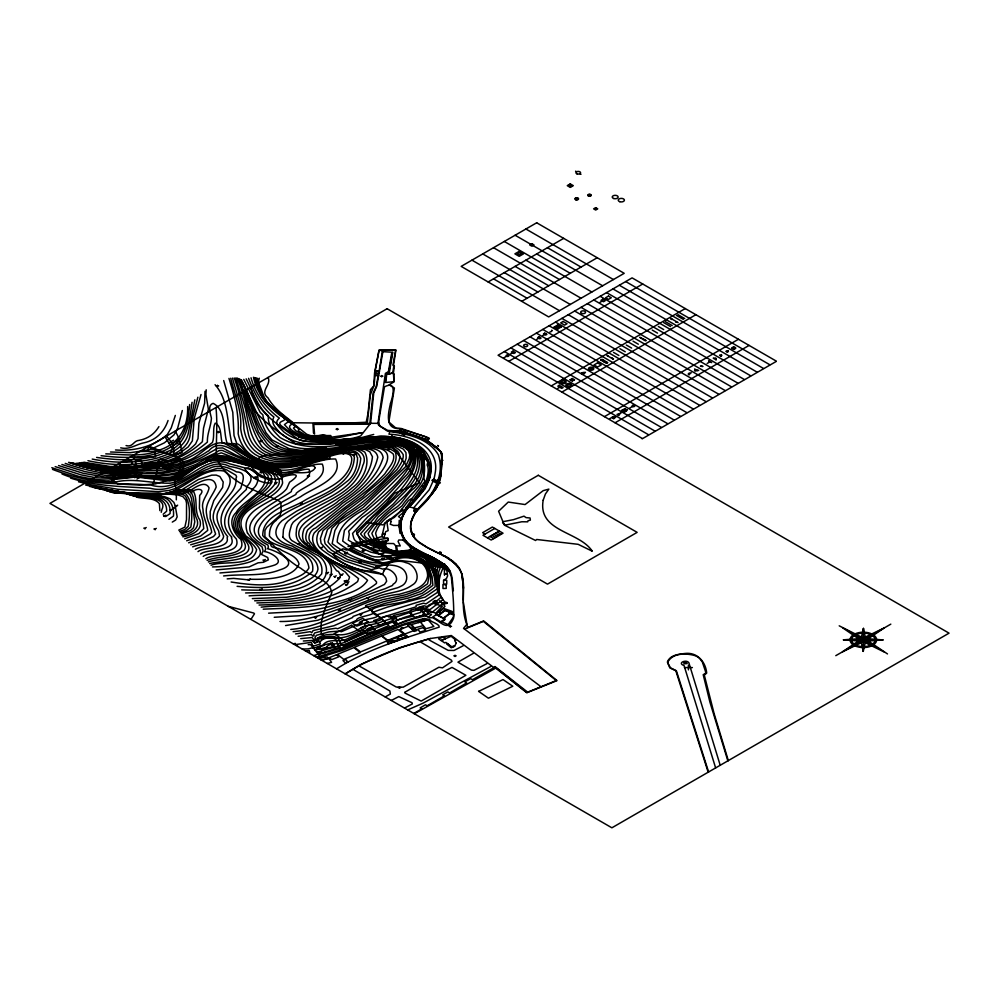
<?xml version="1.0" encoding="UTF-8"?>
<svg xmlns="http://www.w3.org/2000/svg" width="999" height="999" viewBox="0 0 999 999"><rect width="100%" height="100%" fill="white"/><g stroke="black" fill="none" stroke-linecap="round" stroke-linejoin="round"><path stroke-width="1.5" d="M410.801 528.246C409.952 520.766 413.948 513.723 418.956 508.466M463.274 601.81L467.457 627.547L483.678 620.916L557.042 680.606L526.823 692.744L495.754 668.094L414.335 713.748M862.424 647.552L863.248 651.373L863.286 647.564M863.286 646.678L863.398 633.079M863.411 632.192L863.448 628.383L864.26 632.205M176.323 499.837L176.411 491.583L174.338 479.495L183.604 467.232L183.991 463.136C176.373 451.985 159.066 453.758 148.364 446.565M443.593 580.307L443.531 584.128L446.703 584.153L446.765 580.332L443.593 580.307L446.428 578.533L447.602 575.899L446.978 571.253L444.705 566.957C433.916 563.561 425.674 553.833 414.135 552.235C406.143 549.712 398.189 554.532 390.234 551.286L386.738 548.701L385.364 544.605L386.438 543.444L393.681 543.568L395.679 545.816L396.503 552.222M463.299 600.424C463.374 588.473 465.384 573.763 456.281 564.36C447.752 555.631 435.502 552.734 425.337 546.391M441.421 464.685L441.983 454.982L441.196 452.197L438.074 448.688L426.998 440.222L429.333 438.748L429.033 437.974L401.136 428.471L396.029 428.196L388.848 421.99L394.405 388.024L389.148 384.765L393.943 381.93L393.431 373.052L394.38 366.021L393.594 364.96L395.929 349.937L379.008 350.087L374.575 372.827L373.726 385.939L370.429 389.722L367.957 413.773L366.196 422.265L342.332 423.326L293.207 422.752C284.141 415.372 274.188 408.816 267.969 397.839C259.091 391.108 271.753 385.152 268.082 377.447M441.146 469.243L442.145 454.97L441.358 452.16L431.993 444.33M440.534 476.248L441.833 454.982L441.046 452.222C432.992 443.706 422.814 437.212 411.176 434.952M440.684 476.123L441.308 469.243M189.66 404.545C188.424 417.807 186.85 432.03 177.61 442.17C156.481 460.027 126.786 458.516 101.061 455.706M187.662 406.568C188.187 426.685 179.882 442.957 160.514 449.65C143.544 457.754 123.826 454.333 105.757 453.858M182.305 410.527L177.71 427.997L176.049 431.206L173.888 434.977L164.398 442.819L151.373 449.051L143.868 450.749L130.457 452.647L110.489 451.985M385.152 382.53L386.176 373.713L388.873 372.015L392.37 352.547M250.786 387.425C255.869 411.988 279.058 425.349 297.802 439.023C304.895 442.919 313.211 440.909 320.866 441.046C334.066 439.085 348.077 440.946 360.651 435.939L370.592 423.301L373.763 392.944L376.723 386.351L382.792 352.322M424.625 484.552C426.286 481.243 430.057 470.479 427.147 464.997L427.747 462.2L423.014 454.92L416.158 451.011L417.682 449.013L422.977 452.272L420.704 453.596M428.196 464.785L429.695 465.034L428.234 465.222M444.168 564.547C432.38 554.994 407.142 551.098 401.698 532.879C393.968 504.17 437.974 493.144 429.445 463.436C415.771 423.039 365.884 441.521 335.614 445.054L341.733 445.916L366.633 441.221L392.033 446.378L419.493 482.817L394.543 493.331L386.188 503.271L356.481 531.593L362.287 545.504L393.456 560.826L394.518 559.827L436.001 564.647L450.162 571.565L448.514 569.13L446.928 569.88M157.555 467.769L136.888 469.917L130.794 466.958L118.394 468.032L116.234 469.105L113.749 481.281L117.82 484.016L139.66 485.089L155.107 483.941L169.992 479.67L175.312 476.348L178.396 472.802L181.393 466.083L179.957 460.714L176.736 459.765L167.208 461.738L161.551 459.14L159.153 459.752L158.416 461.326L159.291 466.77L157.555 467.769L156.806 473.351L152.835 484.115M612.499 417.769L613.798 417.232M206.206 389.81L205.931 394.505L208.379 409.24L203.521 428.234L202.385 441.683C170.679 472.077 120.205 471.453 79.908 462.724M369.742 424.213L373.102 393.181L376.198 386.488L378.196 375.587L375 375.636L374.088 385.439L370.354 394.805L367.345 422.802L369.742 424.213L313.748 424.4L314.56 434.028L313.474 432.929L312.949 423.626L367.345 422.802M192.07 402.297C189.198 420.704 187.974 444.443 167.283 451.648C145.454 462.025 119.93 460.664 96.591 457.417M438.074 448.688L425.012 439.26L401.473 431.88L387.25 430.956L378.658 425.249L377.959 423.339L385.414 373.364L388.399 371.703L391.758 352.772M351.373 543.893L371.391 539.984L381.88 536.488L385.152 522.614L394.405 517.345L399.65 512.075L408.516 500.437L412.287 498.139L424.837 481.406C421.266 472.639 428.109 462.649 420.929 454.97L417.632 453.459L414.073 450.174L413.748 448.426L403.808 442.232L391.546 442.095L362.325 449.338M382.392 534.577L382.704 533.116M194.842 399.825L188.174 433.816C184.678 447.714 169.793 454.158 157.055 458.079C135.876 463.461 113.586 463.261 92.208 459.078M861.425 637.062L862.349 633.104M862.562 632.205L863.448 628.383M863.248 651.373L864.135 647.552M864.347 646.653L865.259 642.682M161.251 512.275L161.875 509.627C168.806 495.666 137.962 497.864 132.892 495.891M386.438 543.444L385.864 541.083L388.249 540.447L387.924 538.324L383.891 537.949L381.88 536.488M417.545 509.115C432.754 495.979 445.217 475.474 438.374 454.87C428.846 438.461 407.355 433.753 389.772 431.643L388.973 434.178C410.439 434.99 440.384 446.59 435.114 473.326A149.5 86.314 0 0 1 433.778 479.595L429.145 489.885L413.598 507.929M197.864 397.227L192.869 416.858L190.16 433.978C189.223 449.987 170.367 456.031 157.455 460.027C134.84 466.346 110.739 465.646 87.937 460.689M383.891 537.949L385.689 531.643L388.149 530.644L386.788 521.053L390.472 518.793M201.036 394.53L194.256 418.444L192.37 440.859L188.187 446.953L177.435 454.645L160.24 461.55L135.727 466.421L110.152 466.508L83.791 462.212M394.805 551.972L394.48 553.346M175.337 415.422L171.216 427.884L167.407 434.403C153.421 446.84 133.754 451.361 115.509 449.962M440.846 476.136C437.812 497.639 410.127 506.131 410.489 528.259C411.513 540.409 424.2 545.904 433.691 550.624M410.651 523.014L414.997 512.999L424.275 502.834M622.989 411.326L625.574 409.003L621.553 410.489M624.437 412.15L627.022 409.84L623.713 409.24M438.336 483.628L436.488 487.949L427.834 499.038M168.044 420.492C164.286 431.718 156.331 439.897 144.543 442.682C136.126 444.218 129.92 450.049 120.692 447.827M424.95 484.228L413.886 499.225L411.138 500.387L402.335 513.324L398.451 516.595L401.024 518.381M582.729 373.751L581.868 374.138M163.187 514.248L166.658 511.163C167.095 492.407 141.558 497.789 129.745 494.942M373.176 612.162L387.412 607.105L425.137 597.09L437.025 588.948L437.425 587.412L435.015 576.785L431.019 565.821L421.266 552.31L422.077 555.057C412.849 549.475 402.597 555.069 392.894 553.396M531.281 244.268L530.819 245.08L532.991 245.255M569.967 184.453L569.305 185.589L572.352 185.839M316.82 652.26C325.724 649.675 333.279 647.177 343.856 644.767L388.923 625.549L387.225 624.163L404.558 617.295L420.916 612.325L420.841 609.39L425.062 608.366L429.87 609.702L443.081 599.562L439.273 594.03L438.648 572.127L440.559 566.82L437.987 562.837L431.868 559.003L415.884 552.135L407.405 550.824L399.875 551.61M250.924 619.417L254.458 613.823L253.833 613.074L228.296 606.343M158.903 426.635C154.433 434.003 148.227 438.511 139.223 440.359C133.342 440.584 133.017 447.589 126.061 445.591M404.046 431.131L405.02 431.118L404.108 431.056M431.256 495.005L436.338 487.924M259.29 378.196L258.441 381.855L264.123 397.19L268.244 403.608L306.73 434.278L310.864 435.676L330.769 435.539L331.943 439.398L333.404 440.272L363.861 438.324M400.724 510.801L401.96 509.19M438.161 480.019L439.073 480.094L438.361 479.932M409.14 506.78C396.853 517.02 398.376 538.798 412.462 546.728C423.414 553.808 436.176 558.016 446.391 566.233C453.296 572.589 452.122 582.33 453.384 590.734M409.652 506.743L425.025 488.911L429.383 479.195A145.292 83.891 0 0 0 430.681 473.114C435.801 448.251 408.091 437.2 388.074 436.7M408.816 506.655C422.065 495.404 439.098 471.653 424.063 455.382M317.183 638.211C324.75 637.137 339.51 632.467 340.422 644.18L343.082 645.804L372.14 633.066C389.785 627.559 407.255 619.742 425.487 615.834L429.607 617.807L432.38 617.657C441.171 621.64 447.864 632.667 453.583 618.169C454.183 604.782 452.572 590.696 451.361 576.96C445.317 555.244 415.534 556.131 403.496 538.811C391.521 517.819 414.398 501.148 425.724 486.488C428.971 478.184 432.13 467.432 427.122 459.253C422.902 456.593 425.674 453.958 423.139 450.537L415.122 444.88M424.125 502.797L427.972 499.088M424.1 455.007L424.625 454.095L423.064 450.674L416.983 445.891M552.122 330.706C551.048 329.046 552.772 331.793 549.925 331.993M383.891 552.459L385.514 550.886M377.297 553.084L381.893 554.507L385.989 550.549L393.294 553.496M438.773 612.337L441.171 613.286L438.336 615.509L436.163 614.173L444.98 606.356L443.356 604.195M165.697 516.558L170.055 513.623C172.003 490.259 140.759 497.402 126.698 494.055M336.563 668.855C367.894 648.888 404.071 638.324 439.198 627.135C440.072 624.562 432.917 622.427 431.006 621.028L429.632 619.517L424.388 618.468L405.144 623.538L386.7 630.132L338.449 650.611L316.371 657.192M389.897 556.93L394.193 553.596M448.851 558.204L433.479 550.761M428.346 617.02L431.518 614.61L428.946 613.636L425.487 615.834M413.761 510.252L414.685 511.313L415.646 510.901L415.334 510.189L413.811 510.214L415.384 511.126M414.073 533.953C409.016 535.039 418.281 534.515 412.624 534.927M839.21 625.824L863.361 638.024L884.227 627.934L866.558 639.884L887.487 653.933M303.321 641.008L312.637 640.434L314.772 643.006L316.995 642.307L316.271 640.534C318.968 634.253 329.658 634.278 336.064 634.49C346.029 636.188 355.344 631.468 364.523 626.061L364.897 625.686C361.738 621.016 387.462 622.539 379.732 616.932C352.722 605.307 402.872 604.857 408.516 599.962C418.706 598.613 427.622 593.169 435.114 586.8C435.776 566.683 423.726 555.819 404.52 554.645L386.513 564.447L362.55 554.87L350.711 548.788L354.47 546.178L388.249 540.447M694.505 370.492L695.566 369.53L694.63 368.931M345.154 673.813L361.488 664.11L399.75 647.677L430.232 638.536L451.311 635.526L493.481 667.295L494.98 666.57L527.322 691.87M671.241 319.043L671.927 319.043M671.927 319.393L671.266 319.405M675.873 321.728L676.56 321.728M676.535 322.078L675.923 322.09M439.423 552.322L439.423 553.234L441.246 553.009L440.209 552.135L439.473 552.297L440.996 553.234M345.379 673.95C371.316 657.055 400.824 646.753 430.482 638.498M582.405 373.688L581.73 374.088L582.529 373.626M425.149 563.136L427.772 561.6M169.018 442.844L173.514 440.247M171.266 444.13L178.759 439.81M173.514 445.429L178.009 442.844M132.455 476.423L136.95 473.826M518.931 255.12L519.767 254.957M134.703 477.722L142.195 473.389M136.95 479.021L141.446 476.423M162.837 468.032L167.333 465.434M488.136 281.955L563.661 238.361M165.085 469.318L172.577 464.997M167.333 470.616L171.828 468.032M260.539 441.433L262.225 440.459M521.715 301.348L597.24 257.742M276.423 446.665L278.109 445.691M175.999 506.131L177.685 505.157M173.164 508.329L174.85 507.355M170.33 510.239L172.015 509.265M164.136 516.133L165.822 515.159M144.543 528.483L146.229 527.509M154.62 529.345L156.306 528.371M259.977 472.177L261.326 471.403M260.652 472.564L262.899 471.266M261.326 472.952L262.675 472.177M253.746 477.722L255.095 476.935M254.42 478.109L256.668 476.81M255.095 478.496L256.443 477.722M291.958 459.852L293.306 459.065M292.632 460.239L294.88 458.941M293.306 460.626L294.655 459.852M275.437 483.416L277.123 482.442M554.233 326.998L557.729 324.987L561.213 326.998L557.729 329.021L554.233 326.998L561.213 326.998M356.968 441.308L357.717 440.884M503.583 357.954L506.53 356.256M510.414 354.046L512.574 352.809M600.087 302.272L602.247 301.036M542.644 335.602L545.829 333.753M536.838 339.298L540.022 337.45M343.044 453.658L344.73 452.684M347.29 453.096L348.976 452.122M508.703 361.376L642.732 284.003M353.958 455.007L355.644 454.033M388.087 450.025L388.836 449.587M300.562 503.983L302.247 503.009M551.248 385.939L685.277 308.566M600.799 360.002L602.01 359.29L607.792 362.625L606.568 363.336L600.799 360.002L603.458 360.139L603.646 361.626L606.306 361.775L606.555 363.336M570.129 379.77L572.315 378.509L574.487 379.77L572.315 381.031L570.129 379.77L574.487 379.77M557.879 388.324L559.74 387.25M263.636 560.476L265.322 559.502M441.546 460.502L442.295 460.077M298.102 544.118L299.787 543.144M561.888 392.083L695.903 314.71M248.389 579.832L250.075 578.858M321.054 547.914L322.739 546.94M260.502 589.747L262.188 588.773M413.811 511.126L415.447 510.252M344.655 553.221L346.004 552.447M345.329 553.608L347.577 552.31M346.004 553.995L347.352 553.221M362.05 550.536L363.399 549.75M362.724 550.924L364.972 549.625M363.399 551.311L364.747 550.536M326.885 573.326L328.571 572.352M604.432 416.645L738.448 339.273M330.644 575.124L332.33 574.15M358.404 562.037L359.752 561.263M334.565 576.76L336.251 575.786M359.078 562.425L361.326 561.126M622.14 410.152L622.277 410.914L625.574 409.003M359.752 562.812L361.101 562.037M725.898 351.398L727.06 350.736M609.69 418.718L613.236 416.67L615.834 417.02L614.198 417.632M719.967 355.457L721.49 354.583M726.573 351.798L728.408 350.749M623.588 410.976L623.713 411.738L627.022 409.84M629.607 408.141L632.554 406.443M707.105 363.474L709.715 361.963M713.661 358.404A1.498 0.874 0 0 1 715.784 358.404L715.996 358.279M341.496 574.837L343.181 573.863M689.847 373.676C689.635 376.648 685.551 372.952 691.333 372.814M727.26 352.197L728.433 351.523M618.306 415.159L620.966 413.024L617.032 414.423L618.943 415.534M720.878 355.981L721.89 355.394M338.224 578.246L339.91 577.272M615.072 422.789L749.088 345.417M381.468 558.903L382.817 558.116M382.142 559.29L384.39 557.991M344.805 581.343L346.491 580.369M382.817 559.677L384.165 558.903M347.327 582.754L349.013 581.78M375.424 567.195L376.773 566.421M402.285 551.96L403.034 551.523M376.099 567.582L378.346 566.283M346.104 585.064L347.789 584.09M376.773 567.981L378.122 567.195M315.16 617.782L316.845 616.808M349.825 600.199L351.511 599.225M338.961 610.426L340.647 609.452M439.423 553.234L440.996 552.322M642.157 438.848L776.173 361.476M367.632 598.413L369.318 597.439M494.805 528.446L482.967 535.277L491.208 540.034L503.046 533.204L492.37 527.035L482.629 532.667L485.064 534.065M487.462 537.874L499.3 531.043M360.339 614.847L362.025 613.873M359.315 622.439L360.664 621.665M359.99 622.827L362.237 621.528M360.664 623.214L362.013 622.439M413.823 713.461L421.815 708.84L420.117 707.916L425.449 704.794L427.185 705.769L444.48 695.804L442.694 694.829L447.814 691.907L449.6 692.956L466.645 682.891L464.847 681.88L470.604 678.658L472.452 679.67L495.092 667.032L526.835 692.532L556.281 680.556L483.366 621.378L464.535 629.108M835.788 655.669L884.227 627.934M884.14 627.996L890.821 624.138M391.308 700.461L398.801 696.59L412.075 702.759L412.325 703.933L404.52 708.091M385.202 696.94L390.322 694.03L389.897 690.996L353.621 669.755M694.829 370.679L696.977 369.705L698.701 370.467M473.364 653.346L457.954 662.162L471.516 670.129L474.001 670.341L486.95 663.636M490.809 666.495L423.027 703.171L407.679 709.914M406.581 443.681L407.867 442.982M463.249 645.716L453.996 650.474L448.189 650.374L428.958 639.897M376.236 551.66L379.408 550.062M206.606 461.513L178.309 476.648L168.881 478.496L130.707 476.173L116.159 477.36L105.494 477.135L82.967 473.226L58.554 465.534M442.769 555.581L445.779 556.618M695.104 370.841L697.739 370.766M207.804 461.451L198.002 466.146L179.52 479.145L169.618 481.043L135.739 476.973L108.367 480.157L95.392 479.582L79.258 476.548L51.823 467.694M168.931 519.293L173.464 516.071C174.301 508.316 171.016 498.376 162.138 497.215L123.739 493.206M172.29 522.102L175.624 520.042L177.173 516.82L175.112 505.382L173.863 502.385L169.992 498.776L164.373 496.603L145.005 493.931L120.966 492.47M313.674 655.631L340.122 647.152L338.174 645.342L335.889 639.547C330.819 636.101 323.801 638.573 318.194 639.16M349.775 548.376L353.921 546.703L382.992 541.208M312.962 648.314L323.801 645.516L323.376 644.455C329.458 637.674 339.997 643.119 347.452 638.748L366.133 630.344C367.707 626.248 381.531 626.71 385.277 622.152L380.194 617.981L416.133 606.805L416.096 605.344L423.414 603.209L426.036 603.883L439.248 594.842L437.874 591.783L436.888 577.922L435.064 569.592L435.789 566.321C428.009 556.043 413.349 552.372 400.874 552.147C391.009 552.097 381.581 548.289 373.314 543.156C371.491 538.911 363.898 538.773 364.323 533.666L374.65 522.14L378.059 516.995L393.356 503.958L399.125 497.465C410.227 486.788 424.525 471.59 417.557 454.77C412.649 442.594 398.376 438.711 386.613 436.788M209.041 460.989L217.195 457.742L222.977 457.417L266.134 469.58L267.695 471.016C273.089 472.415 276.773 477.622 275.349 483.254C265.072 500.462 219.256 514.135 245.304 538.686C271.216 561.301 220.654 560.239 209.678 563.586M367.595 634.39L371.553 632.817M390.472 521.428L391.346 521.091L390.222 524.225L393.556 525.462L398.913 525.387M366.745 606.643L332.679 621.59C319.518 626.648 307.392 630.431 293.107 631.655M369.88 609.253L370.816 609.914L353.072 616.47L352.597 617.494L333.903 625.724L313.062 630.569L311.775 632.679L310.227 631.668L295.542 633.928M347.989 546.59C360.951 542.694 374.513 539.984 387.924 538.324M700.399 365.984L701.073 365.921M178.721 530.144L184.89 527.072L186.501 519.592L186.538 503.071L185.789 499.962L182.879 496.59L177.735 494.867L160.215 493.456L114.123 492.844M181.181 534.14L190.622 530.556L193.456 527.797L194.768 521.89L191.558 498.713L190.122 494.892L187 492.02L182.268 491.658L166.271 493.931M171.366 492.17L180.906 490.01L182.592 490.334L183.466 491.758C190.297 487.637 213.823 469.555 216.196 487C212.5 496.153 204.196 503.846 206.718 514.91C207.18 520.941 211.064 526.323 211.688 532.242L210.077 534.09L202.61 538.324L188.636 542.794M179.52 531.468L184.778 529.532L188.287 526.286C189.698 516.421 190.784 504.595 185.29 496.028C180.644 491.82 173.589 495.029 168.119 493.943M181.98 535.489C189.585 534.115 199.912 529.52 197.178 519.905C192.058 510.626 196.965 498.051 189.373 490.247L181.493 489.885L167.894 493.044M180.332 532.804L186.214 530.769L190.871 527.035C192.37 516.121 192.957 501.935 185.427 493.381C161.076 493.244 136.226 495.941 111.751 492.107L109.515 491.92M182.817 536.825C191.096 535.476 203.159 530.631 199.85 519.98C193.456 511.051 198.564 498.738 192.757 490.197C178.696 487.2 165.035 496.253 150.737 495.005M184.715 538.798L198.838 533.591L203.771 528.596L202.847 520.779L199.4 508.329L199.675 495.454C207.068 487.874 194.393 487.749 191.121 493.081L189.161 490.859L183.779 490.584L165.359 493.931M211.139 460.689L219.655 458.179L225.974 458.841L263.973 469.455L271.328 475.861L272.015 481.905C263.124 500.024 217.445 514.485 243.494 538.399C264.485 560.239 218.007 557.317 208.379 561.975M357.142 441.433L364.285 439.398L382.842 436.813L402.023 438.911M186.663 540.784L200.724 535.963L207.73 530.419C206.943 523.264 203.047 516.745 202.997 509.428C200.574 500.761 207.867 495.292 209.078 487.862C204.645 479.008 192.582 489.398 187.3 492.42L185.976 490.297L183.454 489.797M197.989 551.648C203.584 546.553 230.294 549.288 227.123 537.712L227.71 536.675C212.025 517.557 227.173 502.972 240.771 488.249C242.282 482.317 247.427 472.028 236.463 471.915C228.159 467.07 217.894 463.661 208.741 468.756C189.173 475.536 172.852 494.168 150.212 488.261C123.464 486.525 96.341 486.525 70.567 478.084M200.599 554.02C206.943 548.476 237.525 552.16 231.381 537.749L231.78 537.062C214.186 519.78 233.204 501.823 246.366 489.46L246.653 486.738C259.865 473.364 239.997 468.056 229.408 466.383C220.205 461.088 208.554 465.409 200.262 470.616C185.115 478.996 169.505 490.796 150.911 485.102C121.291 482.542 90.822 486.138 62.562 474.2L62.013 474.013M203.222 556.393C210.826 550.461 241.895 555.332 236.326 538.973C225.025 527.172 225.699 512.512 239.985 502.222L251.973 490.671L252.11 489.31C259.24 484.852 260.751 472.465 251.536 469.705L229.92 463.886C207.005 454.295 190.971 479.77 170.317 483.179C152.023 483.691 133.716 477.659 115.385 482.067C93.744 482.317 72.615 477.147 52.497 469.38M195.354 549.263C203.022 544.592 222.003 546.778 223.651 536.276C220.717 527.659 213.411 518.893 219.056 509.59C223.426 498.526 237.425 491.421 235.976 478.446L236.601 476.873L235.926 475.212L226.973 470.042L223.301 468.606L217.395 468.306L202.235 472.989L175.424 488.511L169.156 490.434L158.491 491.67L118.194 489.335L92.033 485.002L78.471 481.78M169.63 492.607L177.76 490.384M406.73 509.44L401.061 510.988L382.954 524.9L366.121 522.39M428.471 561.463L431.88 560.539M190.647 544.805L204.483 540.696L213.499 536.525L215.634 534.065L210.202 518.481L210.202 511.613L213.823 500.549L222.64 487.412L223.214 481.98L219.867 476.523L216.209 475.087L211.713 475.149L198.364 479.495L179.645 491.096L177.71 490.247M423.339 625.599L414.435 627.971L411.663 624.525L428.096 619.83L433.891 626.485L425.861 628.758L420.354 622.04M192.657 546.84C201.361 543.369 213.536 543.781 219.593 535.889L218.644 530.881L214.822 524.013A46.591 26.898 0 0 1 213.798 512.712C216.383 499.537 241.608 482.767 223.938 471.053C201.398 466.745 185.764 489.473 165.359 493.693M208.454 461.026L177.697 475.387L170.205 477.135L163.486 477.497L130.27 475.736L106.743 475.624L84.828 471.565L61.901 464.473M210.876 460.651L207.205 461.488L196.778 466.521L178.921 477.897L169.243 479.77L137.3 476.685L115.31 478.496L95.954 477.772L81.119 474.887L55.195 466.608M317.832 658.041L342.694 650.324L403.459 625.149L423.351 619.43L427.085 620.129M402.922 539.984L404.008 539.697L408.916 544.805L414.822 548.913L413.923 549.388L410.327 547.09L402.922 539.984L398.813 539.997L398.077 541.458L400.287 545.929L396.566 545.854L397.689 552.547M321.528 660.177L328.259 658.416L327.21 656.93L320.567 658.216L320.879 659.802M359.94 438.012L373.713 434.44M321.653 660.252L328.621 658.466L331.618 662.362L327.247 663.473M293.294 643.868L295.329 643.406L295.879 645.366M314.86 650.262L327.21 647.115L326.923 646.415C331.918 641.995 339.847 645.391 345.654 641.758L366.945 632.492L367.357 631.468L387.1 623.851L383.716 621.078L418.519 609.565L418.469 607.367L424.026 605.794L427.959 606.793L438.274 599.675L441.171 597.202L438.573 592.907L436.85 570.854L438.174 566.57C429.558 555.132 412.862 550.699 398.876 551.785M205.844 558.778C213.099 552.834 248.701 558.154 240.759 539.298C233.192 533.091 227.535 520.254 236.201 512.45C243.044 499.637 275.225 488.873 261.975 470.904C245.404 463.274 225.687 457.854 207.243 461.226M207.105 560.364C219.031 555.881 233.341 557.767 244.068 550.312C248.589 544.605 240.722 537.562 237.45 533.354C229.508 524.625 235.527 512.3 244.031 506.468L256.418 495.005C261.663 491.608 267.432 486.963 268.681 480.556L267.982 475.624L261.813 469.33L225.225 459.552L220.092 459.065L213.249 460.377M180.669 490.334C160.127 496.84 138.324 496.503 117.545 491.233M318.793 654.27L325.524 652.772L325.249 651.56L327.797 652.035L342.07 647.789L406.581 620.317L423.301 615.084L423.226 611.413L425.774 610.951L431.793 612.612L445.005 601.922C435.801 593.955 438.074 578.146 442.932 568.381C439.685 557.042 424.113 554.083 413.748 550.686C404.995 548.726 395.754 554.52 387.45 549.288C380.631 546.016 370.342 541.146 368.094 533.503C381.468 511.488 406.643 500.624 418.756 477.397C430.881 449.275 399.625 433.154 375.936 436.8M405.631 551.523L410.851 549.8L410.327 547.09M211.014 565.222C223.813 560.164 252.834 567.719 256.618 549.587C252.535 541.533 242.208 537.599 240.06 528.071C229.608 502.122 307.23 490.959 268.294 469.705C250.299 468.381 234.041 455.182 216.084 457.005C203.084 462.637 190.509 469.355 177.085 474.138C139.96 479.158 100.799 475.836 65.247 463.399M349.45 448.801C319.255 455.319 285.876 472.415 255.394 457.604C246.141 453.071 240.072 443.618 238.162 433.678C239.285 414.435 234.615 396.528 228.958 378.396M423.501 458.791L425.586 458.404M379.245 442.432L380.02 442.295M378.359 442.794L381.094 442.295M377.297 443.194L382.367 442.27M376.223 443.581L383.641 442.245M375.149 443.981L384.915 442.207M373.713 444.443C387.475 442.02 402.472 435.452 415.247 444.792M212.462 566.92C232.155 566.483 285.851 562.574 246.041 536.188C224.837 507.155 276.473 503.646 282.592 483.066C282.005 465.659 257.605 469.405 246.428 463.711C233.391 458.179 217.32 449.9 204.82 461.613C163.287 485.464 111.975 475.412 68.581 462.35M169.043 492.794C142.495 497.952 115.597 490.909 89.523 486.426M583.691 374.138L585.451 372.327L582.829 372.49M290.771 629.445C329.608 626.161 360.814 597.951 399.6 594.218C409.802 590.921 425.474 588.686 427.634 576.011C427.547 558.416 405.207 554.083 392.27 560.601C372.352 568.443 348.164 555.531 332.143 543.631L334.94 530.457L338.973 523.563L363.374 507.23L405.519 466.783L409.215 458.678L409.79 454.97L408.479 450.686L404.32 447.24L400.437 445.654L391.795 443.768L381.818 443.344L369.618 444.155L332.754 449.575L303.396 450.711L289.161 448.688L271.978 439.897L265.996 432.742L241.458 379.832M161.064 493.556L131.681 493.568L112.063 492.519M162.75 493.743C144.006 496.353 125.05 492.844 106.394 490.984M227.185 578.883L233.641 578.384L249.213 579.932L250.612 579.27C264.847 579.57 292.782 579.145 299.038 563.948C296.965 556.181 287.587 553.533 281.306 550.049C278.821 546.99 270.03 549.038 270.804 544.03C241.059 532.842 272.327 509.752 287.662 503.758L300.687 496.69C312.063 488.299 344.855 478.509 335.627 459.028C316.958 458.091 300.362 471.128 281.381 470.154C268.294 466.533 252.697 462.562 240.272 454.982C231.281 448.563 217.844 439.41 208.579 451.111L207.967 451.136C192.245 461.913 173.726 468.918 154.483 468.693C126.548 469.78 97.69 473.339 70.842 462.762M164.136 493.906C142.358 498.114 120.779 490.746 99.213 488.561M362.075 545.541L363.062 545.417L360.539 543.106L360.539 541.845M365.172 545.179L370.991 548.239L382.992 546.64M377.859 547.377L380.607 547.015M350.299 448.726C319.493 452.51 284.815 472.452 254.895 454.295C246.191 448.414 241.671 438.286 240.659 428.059C242.008 410.564 234.678 394.842 230.744 378.234M374.225 436.988C345.192 438.873 308.629 448.576 284.128 427.809C270.779 419.592 293.669 422.24 280.682 415.834C267.632 406.268 256.843 393.431 253.459 377.235M223.601 575.948C242.532 573.676 261.963 576.935 280.17 569.767C301.698 563.286 276.636 550.649 267.607 548.751L268.394 547.077L267.919 545.004C230.906 526.798 278.709 503.983 295.941 494.443L296.166 493.294C304.645 485.651 328.621 479.17 322.302 464.123C308.304 463.411 295.841 473.189 281.618 472.465L280.756 470.641L254.258 463.049L235.814 455.02L222.615 447.914L217.807 448.176L210.552 452.235C191.259 464.585 168.656 472.352 145.504 470.254C123.664 472.415 101.349 471.903 80.207 465.546M366.246 438.037L376.086 436.763M302.26 649.05L308.254 648.9L313.486 647.489L311.401 642.369L296.691 644.392L297.752 646.44M341.396 448.813L375.212 444.23L390.234 444.692L397.852 446.391L403.421 449.175L405.969 452.597L406.168 458.191L404.795 462.325L400 469.655L368.581 499.8L363.261 504.52L340.409 520.054L331.843 528.384L327.984 542.02C339.098 556.755 359.24 561.138 376.323 565.334C386.251 565.771 395.904 558.241 405.956 562.699C415.684 564.398 422.102 579.832 412.137 585.127C402.372 592.232 389.747 592.245 378.796 596.141L317.907 620.217L285.564 625.561M263.212 609.203L263.586 609.153C301.636 607.467 345.03 607.929 376.448 583.466L376.548 581.955C365.821 568.506 344.53 569.692 330.881 559.565C321.928 554.882 307.867 544.343 314.223 532.942C336.213 511.313 363.873 496.303 384.927 473.751C388.374 467.907 395.542 461.463 393.331 454.133C376.236 438.698 343.294 452.922 322.802 450.724C302.922 453.633 279.458 461.226 262.038 446.64C248.027 426.423 247.003 400.274 237.088 378.034M261.164 607.155C283.591 604.707 306.73 607.167 328.521 600.374C340.996 594.617 360.189 592.594 367.557 580.307C351.398 565.359 323.826 563.211 311.188 543.006C306.531 538.923 309.653 529.62 315.609 528.034L346.291 503.284C371.765 487.599 421.041 438.823 353.746 448.439M219.917 572.964C238.012 571.291 255.619 570.841 272.939 565.609C286.488 561.913 271.054 552.11 264.56 551.598L265.734 549.088L265.022 545.991C225.774 524.25 272.465 504.732 291.308 491.608L291.646 489.885C296.129 483.104 313.361 479.707 308.978 469.218C299.638 468.743 291.333 475.262 281.855 474.775L280.557 472.028L275.062 469.78L251.648 463.261L222.215 450.399L219.006 450.574L214.997 453.234C193.219 463.474 170.117 475.274 144.843 472.015C122.402 473.663 99.688 471.74 78.159 465.034M351.149 448.663C320.941 449.925 287.987 470.317 258.828 453.658C249.95 448.414 245.579 438.723 243.881 428.883C243.569 411.213 236.963 395.005 232.48 378.097M163.249 493.868L148.052 494.717L127.922 493.069M259.066 605.069C293.032 603.908 329.295 603.271 357.605 581.58L358.554 578.658C344.093 566.371 324.925 559.003 310.414 545.766L309.24 543.531C304.183 541.121 305.669 534.128 307.542 530.069C317.957 520.392 331.88 513.336 342.432 503.309C359.59 491.745 377.135 478.022 383.154 457.567C381.019 445.03 363.024 448.738 353.808 448.439L359.053 448.339L365.746 449.662L369.817 451.81L372.452 456.768C370.404 476.648 355.207 490.746 338.673 500.586C330.269 510.464 281.406 524.675 305.344 544.58L329.408 560.914L336.638 570.779L338.436 571.428L340.572 575.374L339.76 578.084C317.632 601.348 284.041 599.55 254.645 600.799M340.159 449.001C358.117 450.362 391.421 435.052 403.209 454.632C403.821 460.464 399.812 464.96 397.028 469.58C381.206 485.302 365.734 501.748 346.516 513.424L327.435 529.52L324.325 539.597L325.075 543.668L331.256 550.112L347.477 559.49L374.787 567.657L385.514 564.797C391.833 565.209 398.651 565.072 403.683 569.88C408.628 575.349 407.617 583.716 400.549 586.413A18.344 10.589 0 0 1 396.953 587.949C357.842 598.251 321.765 621.99 280.007 621.49M372.103 437.262L333.029 440.409M216.146 569.917L249.051 566.957L258.067 562.824L263.386 562.287L268.356 559.877L267.67 557.492L261.513 554.445L263.087 551.098L262.138 546.965L252.285 539.21L247.49 533.066M367.982 437.787L332.692 440.197M121.89 461.838L131.668 460.939L132.517 464.448L120.442 465.821L119.468 463.249M256.893 602.959C288.661 601.885 323.164 601.96 348.676 579.832L349.563 577.022L345.367 572.077C332.767 563.973 321.416 553.184 308.079 545.541L307.292 544.055C301.036 541.52 302.085 533.678 304.208 528.633C315.572 517.17 332.105 510.077 344.58 499.313C360.127 489.198 373.751 475.536 377.797 457.167C376.011 446.853 361.65 448.638 353.871 448.426M252.335 598.601L286.551 597.24L306.156 593.943A49.838 28.771 0 0 0 320.217 586.775C330.632 582.017 335.739 568.993 326.948 560.214C318.693 548.763 293.481 548.776 296.366 531.281C296.266 524.088 301.573 519.468 307.53 516.533C322.527 507.017 338.961 499.587 352.322 487.712C362.724 480.569 371.066 463.811 364.81 452.16C347.727 441.171 322.028 455.507 303.384 456.68C292.07 458.479 280.145 460.077 269.093 456.043C259.39 452.497 251.323 445.179 248.614 434.94C244.58 415.721 240.921 396.628 234.191 377.972M359.74 438.848L332.829 440.484C328.409 435.077 312.325 440.347 304.121 436.563C301.086 435.127 283.304 428.396 291.895 424.175L268.506 404.458M298.114 636.276L311.501 634.577L312.774 636.113L314.111 635.701L313.674 634.64L314.71 632.954L327.073 629.57L335.851 628.246L337.65 628.733L356.568 620.354C355.694 616.321 376.161 615.471 373.301 611.788M335.714 449.55C312.512 448.314 278.109 465.097 261.975 440.921C249.101 422.689 247.964 398.364 237.962 378.396M337.687 449.363C355.944 450.824 379.333 440.072 395.454 452.247C400.724 470.292 372.914 485.302 362.937 496.416L344.755 509.552L318.631 531.793C315.696 538.099 315.859 545.042 322.128 549.787C335.302 559.84 356.056 571.965 372.627 570.953C377.222 572.702 383.366 573.076 385.876 578.171L386.663 581.181L384.478 584.44A6.119 3.534 0 0 1 383.279 584.964C356.056 598.751 325.412 611.213 293.968 611.813L268.606 613.174M352.847 448.514C324.45 446.478 295.155 464.697 267.582 452.922C250.799 445.579 248.901 424.625 245.529 408.966L235.814 377.909M300.711 638.636L312.075 637.512L313.773 639.56L315.547 638.998L314.972 637.587L316.346 635.352L329.021 631.88L339.011 631.093L341.408 631.73L360.552 623.214C358.666 618.131 385.639 619.018 374.787 613.324M850.049 640.334L843.443 639.822L850.062 639.348M851.623 639.235L858.503 638.736M868.193 641.008L875.074 640.521M308.179 644.68L310.689 644.63L312.113 646.59L320.404 643.905L319.83 642.494C321.978 637.462 330.532 637.487 335.652 637.662C346.016 639.073 355.681 632.767 365.334 628.209C365.809 623.651 379.458 624.787 383.454 620.454L376.685 614.897L422.802 600.636L424.113 600.961L437.337 592.482L437.849 588.236L433.279 568.331A3.771 2.185 0 0 1 433.603 567.707C429.046 556.668 413.436 554.095 402.485 552.847C387.212 551.473 369.418 545.891 360.564 533.816L376.436 515.809L396.815 496.665C409.952 485.539 427.647 462.162 410.339 446.578C400.474 439.148 387.787 435.789 375.524 436.9M305.444 650.886L309.328 650.624L309.777 653.396M400.012 438.349L382.242 436.763L367.157 438.773C344.205 442.719 319.205 445.691 295.617 443.731C275.849 429.782 251.561 415.934 244.63 390.984M249.088 595.854C271.666 594.005 297.003 597.827 316.758 584.203C330.894 578.571 328.883 559.877 315.684 554.37L291.758 540.521C287.075 536.575 290.359 529.857 291.483 524.987L293.182 522.265C314.648 502.934 354.732 496.915 362.799 465.534C368.781 453.783 355.681 445.866 345.367 450.586C322.59 455.469 300.249 465.596 276.373 464.285C266.908 462.887 257.467 460.189 249.425 454.845C244.231 452.535 241.833 445.005 236.8 443.643L234.016 435.527L232.792 412.337L223.689 380.569M334.228 449.562C313.174 449.075 285.339 458.791 268.781 441.595C252.297 425.287 251.848 398.539 239.685 379.133M333.491 449.562C313.461 449.787 288.898 455.994 272.19 441.933C254.158 426.673 253.771 399.063 240.796 379.995L240.559 379.483M274.226 617.282L294.368 616.021C326.561 615.072 355.232 598.214 385.102 588.736L390.109 586.45A12.225 7.055 0 0 0 392.52 585.426L393.131 584.228C402.535 579.345 390.659 566.246 382.754 569.105L379.071 567.869L371.253 569.68L344.717 560.914L327.972 551.211L321.091 543.269L320.367 538.548L323.027 530.656L346.416 510.964C357.679 502.36 435.427 448.926 380.082 445.966C353.084 447.477 325.961 450.025 299.051 452.847C287.762 452.772 271.666 452.26 265.384 441.258L258.529 431.93L238.798 378.771M150.1 494.867L163.549 493.881L146.541 495.017L122.727 492.157M375.661 436.863L381.443 436.663M375.799 436.825L384.765 436.775M437.362 570.641L414.448 557.966L404.632 554.557L398.139 554.02M245.592 592.969C271.241 591.97 303.097 595.529 321.678 573.876C325.287 551.673 294.518 549.875 282.929 537.262M139.71 451.56L155.195 451.298L155.457 456.818L134.528 457.617L134.316 454.67M444.892 573.938L447.327 573.888M231.119 582.017L231.169 582.017C248.301 584.64 266.021 586.75 283.054 582.267C291.82 578.646 303.996 576.785 308.941 567.981C306.418 546.765 273.726 549.974 262.725 535.501C262.812 513.923 290.821 509.515 305.219 500.099C321.853 490.422 346.678 483.516 351.461 462.15C354.295 448.963 336.963 454.108 330.432 456.156C312.799 461.763 295.08 469.018 276.161 467.757C256.568 464.647 240.597 451.685 223.414 442.944C208.479 441.171 199.837 458.179 185.839 461.113C166.084 470.042 143.893 464.672 123.227 469.043C106.743 470.729 89.798 469.068 74.163 463.449M640.322 337.837L641.545 337.974M642.457 339.073L643.681 339.073M642.457 339.21L643.681 339.21M644.417 340.197L645.641 340.197M644.417 340.347L645.641 340.347M732.017 348.089L735.589 348.089A1.786 1.024 0 0 0 732.904 347.19A1.786 1.024 0 0 0 732.904 348.976A1.786 1.024 0 0 0 735.589 348.089M380.494 376.223L382.879 376.223M216.259 385.926L218.644 385.926M336.039 429.22L338.424 429.22M217.058 432.105L219.443 432.105M302.51 435.439L304.895 435.439M307.267 476.024L309.653 476.024M449.125 626.385L451.511 626.385M357.33 634.54L359.715 634.54M453.833 655.844L456.206 655.844M684.44 667.569L692.382 667.569M398.276 687.637L400.661 687.637M843.443 639.822L850.024 639.835M851.573 639.847L875.124 639.909M876.66 639.909L883.253 639.934L876.635 639.422M370.592 423.301L377.959 423.339M241.696 589.86C260.926 590.434 280.856 590.896 299.25 584.415C306.069 580.781 316.646 577.909 317.957 569.105C317.395 555.806 301.248 552.097 292.095 546.003C280.07 543.094 270.492 535.776 279.383 523.439L282.068 520.629L296.653 511.163L331.268 492.807A215.434 124.376 0 0 0 346.353 481.93C354.096 476.436 357.592 466.895 357.555 457.667L356.943 456.655C357.167 451.386 350.587 452.322 347.165 452.26C331.281 452.684 316.508 460.964 300.899 463.736C285.564 467.407 269.218 467.12 255.095 459.353C244.368 456.718 238.012 443.481 227.098 443.281C222.952 431.006 226.511 409.915 213.112 403.334C207.055 405.219 210.639 414.011 211.413 418.281C210.951 426.361 207.018 433.903 207.392 442.095C192.02 455.032 173.539 465.384 152.909 465.759C127.984 467.932 102.185 471.453 77.972 462.974M332.355 439.585L308.291 438.311L298.539 435.539L290.984 431.568L284.428 424.612L288.374 421.715L267.108 403.296L263.261 398.713L260.377 393.931L254.483 377.51M379.682 542.095L385.577 542.17M378.746 375.274L374.875 375.199L375.287 371.278L379.458 371.403M611.55 358.142L612.287 358.166M612.137 358.479L612.862 358.504M612.749 358.841L613.486 358.853M148.064 494.942L137.837 494.567L102.822 489.785M147.303 494.867L125.325 492.607M237.1 586.338C262.462 588.461 292.37 589.56 312.512 571.428C316.633 548.751 279.782 549.512 269.455 536.088C269.206 530.269 271.041 523.576 276.273 520.342L276.511 519.817C299.338 499.113 352.597 494.13 354.37 457.117L353.546 455.769C341.795 445.504 315.959 463.424 301.885 464.36C285.564 468.606 268.169 467.882 253.346 459.178C242.07 455.806 234.428 442.37 222.253 443.106C220.18 436.963 221.953 426.423 215.26 423.126C212.3 427.984 214.86 436.363 212.4 442.507C193.032 457.642 169.805 468.419 144.618 466.67C121.878 469.58 98.039 471.066 76.061 463.211M382.879 533.878L385.015 534.028M868.218 638.773L875.087 639.298M851.61 640.446L858.478 640.983M399.812 551.598C389.235 551.723 377.385 543.668 375.624 533.191C379.558 520.042 392.095 513.823 402.023 505.856C407.068 498.089 414.31 492.282 419.842 484.84C427.547 473.851 425.187 457.142 417.27 446.99C393.057 427.609 360.164 441.321 332.717 439.947M426.049 485.789L424.538 485.639L423.776 486.675L425.324 487.025M624.462 410.477L623.114 409.59M625.911 411.301L624.55 410.427M399.026 551.735C387.924 551.236 375.075 543.831 371.865 533.341C377.535 523.151 385.102 514.897 394.805 508.404C403.109 503.471 406.306 493.768 414.198 488.211C424.538 478.259 425.012 461.438 417.919 449.538C410.589 441.146 399.113 438.012 388.436 436.613M393.244 553.384L395.379 553.608M622.277 410.914L623.463 411.051M623.713 411.738L624.912 411.888M136.538 497.127C143.844 499.1 153.996 497.165 159.378 503.608L159.865 510.601M97.34 488.349L106.668 489.61M626.598 410.914L625.162 410.077M95.08 487.912L109.778 490.147M404.52 554.645C390.696 551.211 376.536 552.709 364.011 545.179C352.959 540.521 354.508 540.534 352.547 533.454L367.882 516.72C383.117 505.182 395.929 490.447 408.491 476.073C412.799 470.192 415.871 462.662 414.173 455.307C401.136 431.118 367.719 439.098 345.791 441.57C325.075 442.07 301.086 445.666 283.691 431.805C280.344 427.672 272.889 423.514 279.358 418.119C265.834 408.179 255.507 394.043 251.011 377.784M92.47 487.262L112.899 490.684M384.777 436.975C447.003 447.664 399.887 494.018 373.614 516.046L356.793 533.978C374.026 557.005 409.44 546.703 430.194 564.66L436.151 566.608L441.733 567.007L444.38 568.993L444.48 575.112M119.118 491.758L85.627 485.039M90.047 480.232L111.114 482.13L112.55 479.607L114.311 470.604L110.727 468.294M422.14 485.789L423.776 486.163M401.698 510.089L404.046 510.689M408.678 506.668L418.057 509.165C434.865 495.217 445.242 474.225 440.996 452.272C427.797 437.662 407.517 431.918 388.424 431.019L401.561 431.705L411.338 434.79M406.518 506.83L408.129 507.267M607.904 355.731L606.893 355.457L613.199 359.091M81.843 462.475L100.287 466.208L117.457 467.47A97.602 56.356 0 0 0 143.819 465.721C162.7 463.711 182.143 457.879 195.642 443.856L198.027 438.598L198.888 423.339L204.62 403.159L205.02 391.358M69.718 462.549C93.656 470.591 118.881 474.85 144.168 473.776L161.925 473.638L181.905 469.742L196.054 464.373L209.465 456.805L221.316 452.834L249.038 463.486L274.7 470.454L280.369 473.426L282.08 477.085C290.447 474.388 304.732 471.978 289.573 482.217L286.663 488.773C274.588 503.583 238.424 508.391 247.49 533.066M71.953 462.987L76.261 464.398M73.064 463.211L76.998 464.535M447.102 569.567L448.414 569.08L446.016 566.021M382.08 550.761L384.353 551.548M405.432 440.222L401.935 438.998L382.842 436.813M388.761 556.643L390.696 557.479M387.762 556.418L391.358 557.966M386.763 556.193L392.02 558.453M385.764 555.968L392.682 558.928M381.893 554.507L393.981 559.69M149.063 446.153L166.333 453.309L170.13 453.633L172.365 448.776L165.097 436.9M405.856 507.892L407.043 508.441M331.793 437.674L314.011 437.337L305.444 436.026L295.667 430.694L293.456 428.084L295.417 426.635C279.258 413.111 258.079 400.811 255.507 377.784M445.279 556.83L453.159 561.613M375.574 633.803L371.79 631.83L366.795 633.578L363.898 632.105M425.549 546.253L418.194 541.633M424.125 562.787L425.774 563.723M423.164 562.462L426.336 564.273M359.927 666.42L396.241 687.012L403.221 687.162L438.886 667.257L442.52 667.844L451.998 661.413L451.448 660.189L421.091 642.357M575.574 171.191L576.66 171.816M579.895 173.689L580.981 174.313M568.269 185.439L570.641 186.813M596.615 208.779L594.855 208.953L595.591 209.378M595.367 208.654L596.003 209.016M776.173 361.051L632.092 277.872L498.076 355.244L642.157 438.424M625.711 281.556L769.792 364.735M677.896 314.623L684.752 318.581M676.485 315.422L683.353 319.393M525.899 229.008L613.423 279.545M619.33 285.239L763.411 368.419M670.479 318.219L678.109 322.615M547.477 247.702L581.056 267.095M612.949 288.923L757.03 372.103M531.605 244.081L533.316 245.067M665.334 321.616L672.19 325.587M515.109 235.24L602.634 285.776M663.661 322.577L670.529 326.548M719.505 355.194L721.34 356.243M606.568 292.607L750.649 375.786M536.688 253.933L570.267 273.314M658.366 326.498L663.698 329.583M713.224 358.154L716.208 359.877M600.174 296.291L744.267 379.47M504.32 241.471L591.845 292.008M708.566 360.826L711.688 362.637M709.115 361.376L710.739 362.312M652.21 330.045L657.542 333.129M525.899 260.152L559.477 279.545M593.793 299.975L737.886 383.166M493.531 247.702L581.056 298.239M587.412 303.659L731.505 386.85M639.772 337.237L645.941 340.796M515.109 266.383L548.688 285.776M581.031 307.342L725.124 390.534M482.742 253.933L570.267 304.458M633.016 341.134L638.349 344.218M574.65 311.026L718.743 394.218M504.32 272.615L537.899 292.008M626.286 345.017L631.63 348.089M568.269 314.71L712.362 397.902M471.953 260.152L559.477 310.689M619.904 348.701L625.249 351.785M493.531 278.846L527.11 298.239M561.888 318.394L705.981 401.586M613.523 352.385L618.868 355.469M555.506 322.078L699.6 405.269M549.125 325.761L693.219 408.953M542.744 329.445L686.825 412.637M536.363 333.129L680.444 416.321M529.982 336.813L674.063 420.005M523.601 340.497L667.682 423.688M517.22 344.193L661.301 427.372M510.839 347.877L654.919 431.056M504.458 351.561L648.538 434.74M398.913 430.819L405.244 434.478M387.712 449.812L388.461 450.237M432.954 479.795L439.285 483.441M356.593 441.096L357.342 441.533M497.427 532.117L501.173 534.278M495.554 533.204L499.3 535.364M493.681 534.278L497.427 536.451M353.284 454.62L354.633 455.394M491.808 535.364L495.554 537.524M346.616 452.709L347.964 453.496M489.935 536.451L493.681 538.611M342.37 453.271L343.718 454.046M275.749 446.278L277.098 447.053M259.865 441.034L261.214 441.82M412.624 534.015L414.198 534.927M438.236 563.886L444.567 567.544M401.91 551.735L402.659 552.172M274.762 483.017L276.111 483.803M299.887 503.596L301.236 504.37M320.379 547.527L321.728 548.301M297.427 543.731L298.776 544.505M340.821 574.45L342.17 575.224M344.131 580.943L345.479 581.73M346.653 582.367L348.002 583.154M337.55 577.847L338.898 578.633M333.891 576.373L335.239 577.16M329.97 574.737L331.318 575.511M326.211 572.939L327.56 573.713M345.429 584.677L346.778 585.451M366.958 598.014L368.306 598.801M349.151 599.812L350.499 600.586M175.325 505.744L176.673 506.518M359.665 614.46L361.014 615.247M262.962 560.089L264.31 560.864M172.49 507.942L173.838 508.716M169.655 509.852L171.004 510.626M338.286 610.039L339.635 610.814M163.461 515.746L164.81 516.52M314.485 617.382L315.834 618.169M247.715 579.445L249.063 580.219M259.827 589.36L261.176 590.134M153.946 528.958L155.295 529.732M143.868 528.084L145.217 528.871M518.956 254.47L519.492 254.795A1.673 0.974 0 0 1 517.519 253.896A1.673 0.974 0 0 1 519.293 252.872A1.673 0.974 0 0 1 520.854 254.008M405.669 443.344L407.093 444.23M134.478 459.053L131.518 456.281M375.649 551.411L376.573 552.022M374.613 551.011L377.123 552.672M374.101 550.811L377.397 552.996M448.289 558.578L456.143 564.41M215.072 384.69C229.071 400.574 227.01 424.288 231.943 443.469L235.14 443.756C254.745 466.858 288.349 469.63 315.359 459.415C325.861 459.19 354.595 440.896 360.339 457.542L360.751 458.216C358.067 495.242 310.701 500.924 287.625 521.453L285.439 524.213L283.429 529.595L282.917 537.25M540.771 686.55L463.548 628.359L466.795 624.375C460.402 608.104 465.359 590.459 461.575 573.726M393.494 641.333L391.321 639.597L396.528 637.637L398.451 639.447L393.344 641.458L393.856 641.895L399.662 639.835L398.589 639.46M370.991 548.239L374.463 551.198M369.855 609.253L367.432 607.142L383.691 601.56L406.868 596.44L420.854 591.42L429.945 585.102L430.719 583.591L430.581 576.323C429.807 558.703 409.453 555.132 395.467 555.756C386.276 554.17 377.31 560.002 368.044 554.595C358.866 551.685 350.337 546.865 342.707 541.046L344.405 530.344C365.159 507.904 464.622 443.106 375.824 440.834C344.618 443.019 308.978 454.657 280.082 437.537C274.138 431.568 267.27 425.062 268.394 415.846C257.255 406.531 252.66 391.433 246.154 378.858M372.977 611.85L369.343 608.691L384.927 603.408L408.354 598.064L422.277 593.306L432.892 585.364L432.067 576.473L427.959 565.172L424.987 562.25L417.594 558.366L409.265 555.819L390.209 553.234L384.777 552.634L379.245 554.045L370.791 552.147L360.914 547.889L348.339 540.084L349.288 534.065L348.651 531.218L362.137 517.382C379.595 506.093 392.619 489.16 407.105 474.488C411.313 468.906 414.535 461.763 412.999 454.657C399.925 432.455 368.269 440.559 347.465 442.982C324.8 443.731 297.49 449.1 279.27 432.043C275.724 427.472 270.392 423.539 273.876 416.983C261.326 407.53 254.133 392.657 248.576 378.321M366.733 606.643L365.522 605.581L382.455 599.712L405.369 594.817L418.319 590.122L427.572 583.816L429.108 576.173C428.883 559.852 410.04 555.194 396.94 557.205C386.476 559.14 375.974 562.325 365.297 557.03C355.07 554.32 345.779 548.713 337.425 542.332L337.212 541.545C338.299 525.499 351.773 516.196 365.422 508.991C379.67 495.766 393.768 482.205 406.993 467.994C410.914 461.963 413.748 451.698 405.744 447.652C376.261 433.191 343.356 451.76 312.275 448.389C290.497 450.761 265.834 438.111 262.849 414.822L260.252 412.462L243.768 379.37M452.897 561.725L459.94 569.567M439.435 600.711L442.307 603.359M415.397 538.961L418.319 541.57M325.699 637.474L321.341 633.304C319.218 618.993 326.748 605.506 331.818 592.582C329.083 578.396 310.577 576.56 301.011 568.431C286.838 560.302 276.261 548.039 264.872 536.638L264.947 530.394L266.808 527.247L280.282 515.009L281.194 511.238L280.881 503.446L280.282 501.848L278.059 500.462C255.644 490.384 227.735 482.629 216.421 458.166C215.834 441.258 217.832 424.475 215.946 407.542M613.236 416.67L614.735 418.156L613.573 418.831L612.075 417.345M319.131 655.356L313.636 648.388M175.325 430.994L178.983 438.449L182.105 452.435L180.332 453.396L173.614 453.983C174.813 448.089 171.478 440.621 166.284 436.213M404.058 431.368L405.032 431.343L404.046 431.356M428.072 561.176L428.608 561.838M427.709 560.926L428.708 562.15M426.985 560.439L428.896 562.787M267.233 403.009C261.688 395.816 257.754 386.963 256.543 378.047M415.547 538.923L412.849 535.402M413.611 536.338L411.413 531.98M422.777 458.141L423.576 459.577M377.06 437.637L379.632 442.37M458.641 567.457L461.725 573.713L463.561 588.161M422.977 452.272L422.19 450.736C413.648 446.191 404.932 439.348 394.605 441.096L391.546 434.69M362.287 544.78L362.537 545.404M379.308 547.402L379.845 548.726M412.637 534.727L410.639 528.259M727.859 760.863L709.914 702.11L703.209 674.7L705.818 673.089L705.356 670.991L702.334 661.987L700.024 658.878A14.81 8.554 0 0 0 695.029 655.644C686.475 653.121 673.713 652.734 668.281 661.188L668.169 663.648L670.454 667.819L676.373 670.741L708.603 771.965M728.321 760.589L714.123 713.636L704.295 675.062L706.693 673.126C705.681 661.725 697.115 651.935 684.964 653.483C678.621 654.245 669.879 654.994 667.357 662.062L669.829 667.881L675.811 670.741L708.166 772.227M720.204 765.271L688.873 662.787C686.488 658.915 676.635 663.099 684.053 665.534L715.634 767.919M864.46 633.104L865.309 637.075M861.388 642.669L862.237 646.64M332.217 439.86C331.144 431.019 310.314 440.721 303.197 433.703C302.472 432.817 296.241 430.731 298.951 429.158C283.042 414.548 258.217 403.146 257.617 378.296M147.827 446.89L148.514 450.487M144.131 449.001L144.38 450.761M444.58 573.301L444.642 574.575M645.029 339.922L645.029 340.622M643.069 338.786L643.069 339.498M640.933 337.55L640.933 338.261M733.803 347.053L733.803 349.113M688.411 665.272L688.411 669.867M572.315 378.509L572.315 381.031M557.729 324.987L557.729 329.021M455.02 655.157L455.02 656.53M450.324 625.699L450.324 627.085M399.475 686.937L399.475 688.323M381.693 375.537L381.693 376.91M358.529 633.853L358.529 635.227M337.225 428.534L337.225 429.907M308.454 475.337L308.454 476.71M303.708 434.752L303.708 436.126M218.257 431.406L218.257 432.792M217.445 385.239L217.445 386.613M873.713 635.052A13.312 7.692 0 0 1 873.626 644.755M871.702 645.866A13.312 7.692 0 0 1 854.882 645.816M852.984 644.705A13.312 7.692 0 0 1 853.059 634.989M854.982 633.89A13.312 7.692 0 0 1 871.802 633.94M872.689 635.739A11.776 6.806 0 0 1 872.626 644.068M870.516 645.267A11.776 6.806 0 0 1 856.093 645.229M853.995 644.018A11.776 6.806 0 0 1 854.07 635.689M856.18 634.477A11.776 6.806 0 0 1 870.604 634.515M715.784 358.404A1.498 0.874 0 0 1 715.784 359.628M393.856 374.026L393.706 381.73L385.801 382.467L386.738 374.2L392.257 373.164L393.856 374.026M282.692 476.211L282.155 478.583C269.318 481.268 254.932 474.937 249.088 462.949L250.786 461.338L253.709 461.101C259.84 470.829 271.753 473.663 282.367 475.437L282.692 476.211M400.174 525.836L399.188 527.06L400.025 533.341L401.211 533.229L400.249 527.185C397.152 527.996 404.058 526.723 398.988 526.436L399.213 520.417L400.399 520.529L400.174 525.836M543.181 500.212C537.649 532.067 579.045 530.968 592.295 551.223L578.134 544.318L536.65 539.485L535.589 540.496L504.42 525.174L498.601 511.251L508.254 502.06L525.087 504.557L543.194 490.659L548.863 489.11L545.417 493.993L543.181 500.212M453.621 614.722L453.484 617.057L448.076 624.6L441.62 621.715L444.48 620.154L444.892 618.993L443.743 618.306L449.912 613.548L453.621 614.722M407.342 506.593L409.003 506.668L407.355 506.53M415.259 445.666L416.92 445.729L415.272 445.591M414.735 549.537L416.396 549.562L414.735 549.537M425.387 484.515L427.06 484.577L425.412 484.44M701.286 366.346L702.996 366.421L701.31 366.283M314.685 436.501L314.535 438.636L310.239 438.848L304.008 437.2L298.476 437C319.68 444.418 341.546 436.201 362.6 432.654L331.243 437.212L323.326 434.752L314.685 436.501M245.317 468.681L245.255 469.642C250.687 477.16 261.026 483.616 270.329 482.992L270.954 481.056L269.93 479.97L260.689 476.785L248.501 467.807L245.317 468.681M502.697 521.74L502.672 522.764L505.182 525.112L521.815 521.765L527.709 521.828L527.996 520.741L530.382 520.104L530.057 517.981L526.023 517.607L524.013 516.146L513.523 519.642L502.697 521.74M315.185 467.682C311.563 475.836 293.519 471.328 286.076 472.864C280.532 472.677 275.012 471.79 269.693 470.167C264.86 468.256 257.317 464.06 258.803 457.979L264.211 455.581L290.334 453.571L306.531 449.7L325.949 446.953L330.169 456.58L329.732 458.341L311.126 462.112L299.9 463.249L292.782 462.612L290.035 464.036L312.125 465.784L314.011 466.196L315.185 467.682M456.256 643.081L454.77 645.953L451.511 646.79L445.904 642.407L444.655 642.919L441.221 640.534L451.148 636.288L455.856 640.134L454.645 640.621L456.256 643.081M591.283 369.018C585.289 370.092 595.978 366.471 591.283 369.018M390.534 403.234C388.274 413.074 384.49 429.195 399.637 428.646L426.286 436.925L428.546 438.836L425.661 439.085L402.185 431.468L387.637 430.369L380.806 426.598L379.32 424.812L378.746 421.216L384.465 386.863C397.377 380.02 392.757 396.578 390.534 403.234M426.261 607.842L426.024 609.565L435.789 613.199L442.47 606.081L432.679 603.234L428.846 605.057L426.261 607.842M375.774 371.553L375.499 373.464L378.633 373.539L378.908 371.628L375.774 371.553M581.63 372.752L582.467 373.426L581.63 372.752M137.038 466.633L136.851 467.844L133.941 467.994L133.416 466.433L137.038 466.633M382.267 351.648L379.145 371.128L375.162 371.054L379.071 350.462L394.792 350.075L395.604 350.262L392.919 365.284L393.793 366.196L392.769 372.652L390.109 373.826L386.638 373.801L389.423 372.053L392.819 352.235L382.267 351.648M684.303 662.537L683.928 663.811L687.15 663.573L686.338 662.562L684.303 662.537M383.866 570.891L382.642 574.263C365.671 571.728 343.831 568.031 332.617 554.108L342.994 548.776L346.553 550.099L349.563 548.963L369.667 559.165L387.837 565.759L383.866 570.891M444.667 619.068L440.746 621.79L432.754 616.982L436.451 614.572L444.667 619.068M317.207 647.215L316.421 649.163L320.204 648.189L319.081 646.715L317.207 647.215M405.057 692.17L404.982 693.069L421.178 701.073L465.884 675.287L452.023 667.419L421.054 682.729L405.057 692.17M443.369 564.173L444.343 564.185L443.369 564.173M453.421 613.186L452.672 614.248L450.049 613.286L450.949 612.562L445.03 610.239L441.271 613.124L439.273 612.225L443.881 608.466L451.935 611.326L453.421 613.186M441.82 563.473L440.834 564.76L438.686 564.16L427.947 557.305L429.995 556.73L435.589 560.651L441.82 563.473M478.621 691.383L488.436 698.201L512.799 686.238L503.009 679.57L478.621 691.383M417.22 550.237L415.934 551.336L419.505 553.171L420.979 552.072L417.22 550.237M444.905 610.401L438.549 615.571L443.356 618.169L450.661 612.612L444.905 610.401M368.369 621.902L356.793 626.098L352.447 623.388L362.712 618.356L368.369 621.902M860.127 639.872L842.457 651.823L863.336 641.733L884.028 651.935L842.656 627.822L860.127 639.872M411.326 610.052L409.365 611.351L414.947 617.557L425.212 614.735L420.704 609.29L417.532 610.389L415.834 608.678L411.326 610.052M570.279 183.903L567.257 185.652L570.279 187.4L573.314 185.652L570.279 183.903M387.113 308.716L49.95 503.384L611.888 827.809L949.05 633.154L387.113 308.716M536.688 222.777L461.163 266.383L548.688 316.92L624.213 273.314L536.688 222.777M531.855 243.681L529.682 244.93L531.855 246.179L534.015 244.93L531.855 243.681M519.205 251.348L514.885 253.846L519.205 256.343L523.526 253.846L519.205 251.348M595.679 207.642L593.606 208.841L595.679 210.04L597.764 208.841L595.679 207.642M563.136 321.453L560.689 322.864L564.597 325.125L567.057 323.713L563.136 321.453M512.974 351.136L511.326 352.085L513.811 353.534L515.459 352.572L512.974 351.136M602.647 299.363L600.998 300.312L603.496 301.748L605.144 300.799L602.647 299.363M608.441 296.104L605.594 297.752L608.441 299.4L611.301 297.752L608.441 296.104M544.767 333.142L543.493 333.878L545.616 335.102L546.89 334.365L544.767 333.142M538.961 336.838L537.687 337.575L539.81 338.811L541.083 338.074L538.961 336.838M400 430.194L397.827 431.443L404.158 435.102L406.331 433.841L400 430.194M404.533 430.606L403.446 431.231L404.533 431.855L405.619 431.231L404.533 430.606M419.955 434.84L420.704 435.277L419.955 434.84M437.662 445.529L438.411 445.966L437.662 445.529M597.602 362.874L594.005 364.947L597.602 367.033L601.211 364.947L597.602 362.874M559.215 385.314L557.804 386.138L561.713 388.386L563.136 387.575L559.215 385.314M591.508 367.844L590.284 368.119L591.508 367.844M591.458 368.718L592.956 368.843L591.47 368.643M441.92 459.852L442.669 460.289L441.92 459.852M434.041 479.158L431.868 480.419L438.199 484.078L440.372 482.817L434.041 479.158M438.573 479.57L437.487 480.207L438.573 480.831L439.66 480.207L438.573 479.57M437.1 483.866L437.849 484.303L437.1 483.866M538.286 475.287L448.638 527.047L547.502 584.128L637.15 532.367L538.286 475.287M439.323 563.261L437.15 564.51L443.481 568.169L445.654 566.908L439.323 563.261M443.856 563.661L442.769 564.298L443.856 564.922L444.942 564.298L443.856 563.661M384.465 544.967L381.556 546.478L377.447 544.605L384.016 543.394L384.465 544.967M447.352 643.606L446.678 643.93L451.248 647.764L454.67 646.266L451.498 646.865L447.352 643.606M351.361 625.287L334.141 633.653L345.479 641.558L362.55 633.354L351.361 625.287M435.352 600.561L433.129 601.61L435.377 603.296L437.562 602.385L435.352 600.561M387.662 640.609L388.049 641.52L390.222 640.721L389.348 639.797L387.662 640.609M390.372 616.458L388.986 617.095L387.412 615.908L373.651 620.579L379.757 625.586L393.206 620.354L390.372 616.458M445.616 638.523L441.021 640.559L438.636 638.823L443.444 636.875L445.616 638.523M387.412 640.696L360.577 651.922L354.433 647.29L381.618 636.013L387.412 640.696M360.115 652.572L343.781 659.39L337.412 654.382L353.946 647.614L360.115 652.572M403.521 634.053L387.687 640.396L382.03 635.851L398.014 629.47L403.521 634.053M402.347 627.872L400.661 628.546L403.097 628.296L402.347 627.872M408.404 626.198L399.65 629.67L404.782 634.053L413.811 630.606L408.404 626.198M336.501 654.782L329.333 657.617L331.668 659.602L338.961 656.755L336.501 654.782M403.284 634.415L398.214 636.388L403.933 634.927L403.284 634.415M413.698 627.884L411.788 628.633L407.667 625.249L410.314 624.325L413.698 627.884M390.859 640.846L387.275 642.245L388.761 643.656L392.445 642.22L390.859 640.846M385.127 542.22L383.254 542.932L384.403 544.118L386.288 543.406L385.127 542.22M373.451 627.797L364.16 631.331L360.502 627.872L370.055 624.55L373.451 627.797M407.18 636.425L399.388 639.348L408.042 637.012L407.18 636.425M407.08 636.388L399.338 639.273L397.24 637.487L405.219 634.552L407.08 636.388M415.671 629.382L413.673 630.719L414.398 631.393L416.883 630.494L415.671 629.382M317.832 651.698L316.683 652.11L319.093 653.945L322.402 652.921L321.503 652.085L319.056 652.921L317.832 651.698M414.285 627.834L411.825 628.721L413.274 629.982L415.696 629.17L414.285 627.834M395.904 621.703L393.069 622.689L394.193 623.763L397.028 622.789L395.904 621.703M374.975 629.707L373.851 630.094L372.927 629.22L374.213 628.858L374.975 629.707M347.752 661.975L345.179 662.824L342.982 660.514L345.841 659.64L347.752 661.975M428.608 613.698L425.524 614.722L420.891 609.303L423.838 608.503L428.608 613.698M422.752 606.618L416.133 608.628L417.632 610.139L424.076 608.216L422.752 606.618M332.355 642.906L330.681 643.406L333.941 647.639L335.377 647.277L332.355 642.906M424.463 620.779L418.593 622.502L417.282 621.066L423.314 619.455L424.463 620.779M423.201 627.609L417.744 629.208L420.017 632.055L425.512 630.494L423.201 627.609M447.24 603.234L443.144 604.308L442.32 603.384L446.603 602.409L447.24 603.234M409.003 611.613L393.931 615.459L397.365 619.942L412.425 616.246L409.003 611.613M394.031 616.008L390.921 616.795L392.707 619.368L396.066 618.643L394.031 616.008M330.419 643.344L318.956 646.253L321.628 649.487L332.942 646.653L330.419 643.344M319.443 641.533L314.535 642.744L312.937 640.983L317.932 639.76L319.443 641.533M136.276 466.408L134.765 466.608L134.44 465.522L135.976 465.384L136.276 466.408M142.245 466.146L136.538 466.595L135.352 460.714L141.246 460.389L142.245 466.146M157.817 462.912L144.555 463.686L145.192 467.669L158.341 466.895L157.817 462.912M446.191 584.64L442.944 584.715L442.982 588.498L446.216 588.423L446.191 584.64M567.832 386.039A1.773 1.024 0 0 0 570.566 385.214A1.773 1.024 0 0 0 567.969 384.265A1.773 1.024 0 0 0 567.832 386.039M567.307 386.65A2.96 1.711 0 0 0 571.753 385.177A2.96 1.711 0 0 0 567.307 383.691A2.96 1.711 0 0 0 567.307 386.65M562.237 382.804A1.773 1.024 0 0 0 564.972 381.993A1.773 1.024 0 0 0 562.375 381.031A1.773 1.024 0 0 0 562.237 382.804M561.713 383.429A2.96 1.711 0 0 0 566.158 381.943A2.96 1.711 0 0 0 561.713 380.457A2.96 1.711 0 0 0 561.713 383.429M619.792 201.698A3.084 1.773 0 0 0 624.412 200.15A3.084 1.773 0 0 0 619.792 198.614A3.084 1.773 0 0 0 619.792 201.698M588.636 196.104A1.723 0.999 0 0 0 591.221 195.242A1.723 0.999 0 0 0 588.636 194.38A1.723 0.999 0 0 0 588.636 196.104M588.873 195.866A1.249 0.724 0 0 0 590.746 195.242A1.249 0.724 0 0 0 588.873 194.618A1.249 0.724 0 0 0 588.873 195.866M575.998 199.463A1.324 0.762 0 0 0 578.071 198.888A1.324 0.762 0 0 0 576.161 198.152A1.324 0.762 0 0 0 575.998 199.463M575.824 199.75A1.836 1.061 0 0 0 578.571 198.838A1.836 1.061 0 0 0 575.824 197.914A1.836 1.061 0 0 0 575.824 199.75M613.711 198.514A2.96 1.711 0 0 0 618.144 197.028A2.96 1.711 0 0 0 613.711 195.554A2.96 1.711 0 0 0 613.711 198.514M589.797 370.042A2.672 1.548 0 0 0 593.806 368.706A2.672 1.548 0 0 0 589.797 367.37A2.672 1.548 0 0 0 589.797 370.042M576.985 173.851A2.298 1.324 0 0 0 580.556 172.839A2.298 1.324 0 0 0 577.272 171.553A2.298 1.324 0 0 0 576.985 173.851M506.73 356.343A1.336 0.774 0 0 0 508.816 355.769A1.336 0.774 0 0 0 506.893 355.007A1.336 0.774 0 0 0 506.73 356.343M632.754 406.531A1.336 0.774 0 0 0 634.84 405.944A1.336 0.774 0 0 0 632.916 405.194A1.336 0.774 0 0 0 632.754 406.531M581.88 313.486A2.448 1.411 0 0 0 585.551 312.262A2.448 1.411 0 0 0 581.88 311.039A2.448 1.411 0 0 0 581.88 313.486M524.625 346.541A2.035 1.174 0 0 0 527.684 345.529A2.035 1.174 0 0 0 524.625 344.505A2.035 1.174 0 0 0 524.625 346.541"/></g></svg>
